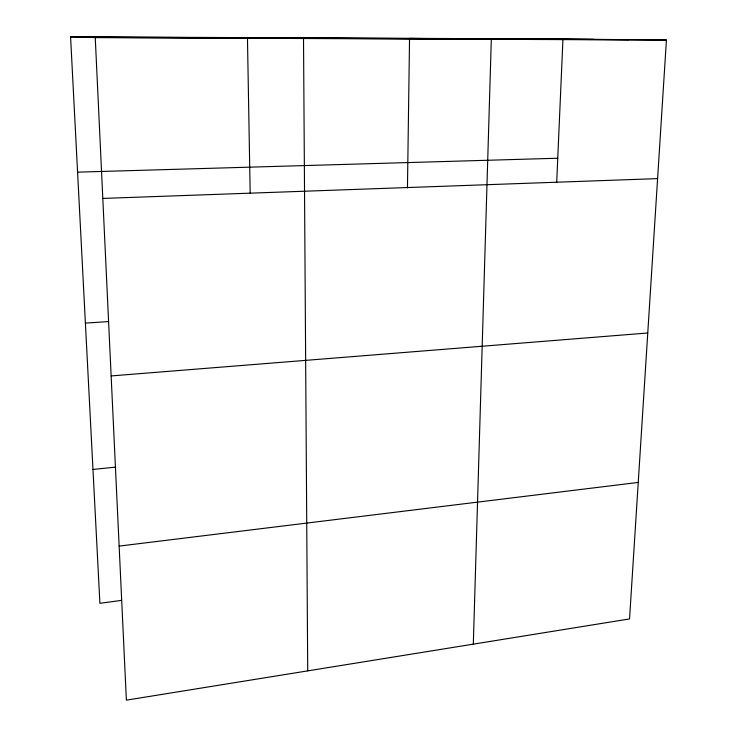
<?xml version="1.0" encoding="UTF-8"?>
<svg xmlns="http://www.w3.org/2000/svg" width="737" height="737" viewBox="0 0 737 737"><rect width="100%" height="100%" fill="white"/><g stroke="black" fill="none" stroke-linecap="round" stroke-linejoin="round"><path stroke-width="1.11" d="M407.46 187.898L409.542 38.352L491.312 39.31L473.311 644.147M556.702 182.26L562.957 39.033L666.423 40.056L629.545 618.923L126.377 700.15L95.248 37.615L70.577 36.85L99.9 603.317L121.522 600.369M119.136 546.099L638.242 482.422M92.963 469.451L115.746 467.111M111.14 375.934L647.759 332.995M85.391 323.119L108.247 321.599M102.802 198.428L657.597 178.612M77.578 172.154L557.752 158.234M70.577 36.85L562.957 39.033M77.772 37.071L593.663 39.337M86.109 37.329L628.652 39.678M95.248 37.615L666.423 40.056M250.184 193.61L247.457 37.633L303.515 38.508L307.716 670.882"/></g></svg>
